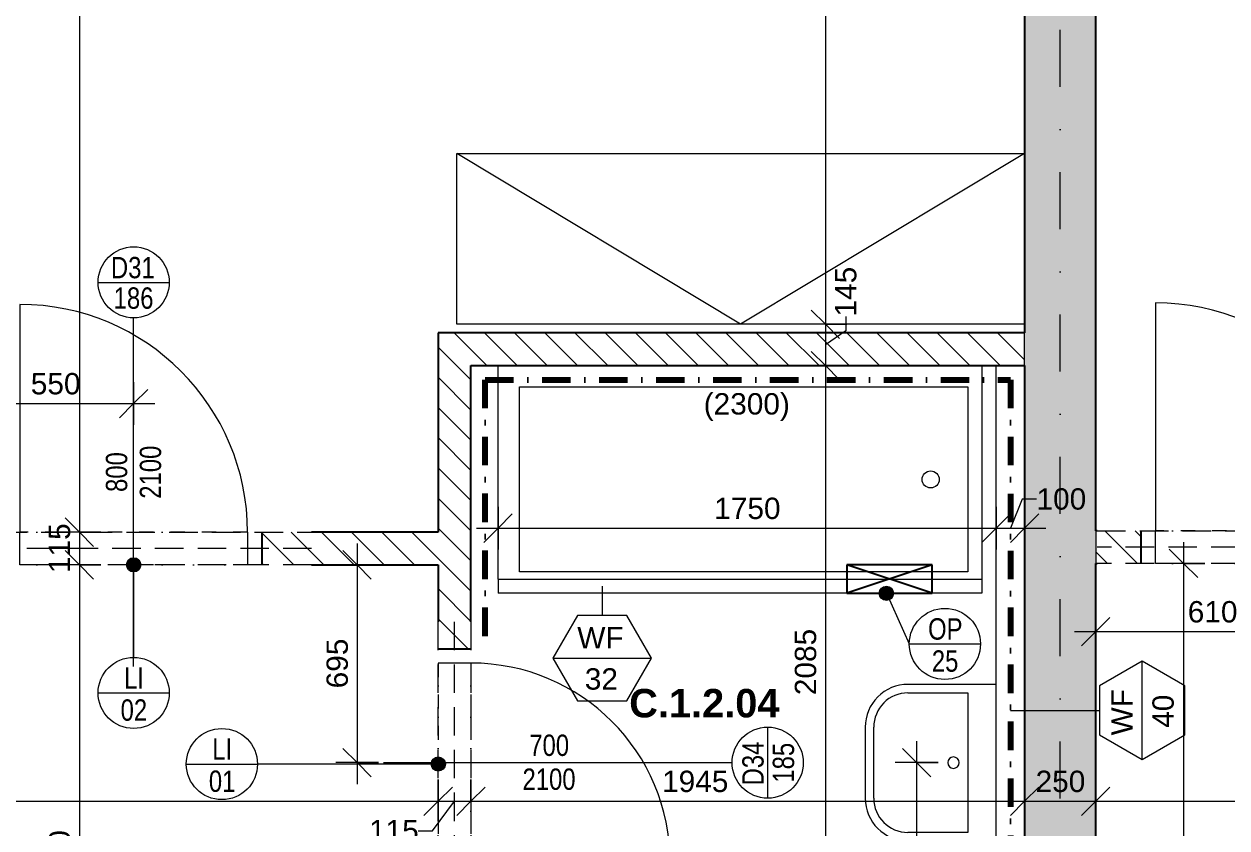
# Model space of a CAD drawing. Header units: millimetres. Extents: x -47427 to -6020, y -7799 to 12520.
# Drawn here: x -32375 to -28149, y 699 to 3523 of the extents above; entities that cross this region are included whole.
import ezdxf

# ---------------------------------------------------------------- set-up
doc = ezdxf.new("R2010")
doc.units = ezdxf.units.MM
for name, pattern in [('HA_Dash_3mm-S1mm', [150, 100, -50]), ('HA_DashDot_10mm-S3mm', [500, 200, -150, 0, -150]), ('HA_DashDot_2_2mm-S0_6mm', [110, 50, -30, 0, -30]), ('HA_DashDot_4mm-S1mm', [200, 100, -50, 0, -50])]:
    doc.linetypes.add(name, pattern=pattern)
for name, color, linetype, lineweight in [('A-____-____-DIMS', 9, 'Continuous', 5), ('A-____-____-DIMS-50', 9, 'Continuous', 5), ('A-AREA-____-IDEN', 9, 'Continuous', 9), ('A-DETL-____-OTLN', 9, 'Continuous', 25), ('A-DOOR-____-IDEN', 9, 'Continuous', 9), ('A-DOOR-____-MCUT', 9, 'HA_DashDot_2_2mm-S0_6mm', 9), ('A-DOOR-____-OTLN', 9, 'Continuous', 9), ('A-DOOR-FRAM-MCUT', 9, 'Continuous', 9), ('A-GENM-____-HDLN', 9, 'HA_Dash_3mm-S1mm', 9), ('A-GENM-____-IDEN', 9, 'Continuous', 9), ('A-GENM-____-OTLN', 9, 'Continuous', 9), ('A-WALL-____-IDEN', 9, 'Continuous', 9), ('A-WALL-____-MCUT', 9, 'Continuous', 25), ('A-WALL-____-PATT', 9, 'Continuous', 25), ('I-FURN-____-OTLN', 9, 'Continuous', 9), ('I-WALL-____-MCUT', 9, 'Continuous', 25), ('I-WALL-____-OTLN', 9, 'Continuous', 9), ('P-SANR-FIXT-OTLN', 9, 'Continuous', 9), ('S-GRID-____-OTLN', 9, 'Continuous', 5)]:
    doc.layers.add(name, color=color, linetype=linetype, lineweight=lineweight)
doc.styles.add('Arial_1', font='arial.ttf', dxfattribs={"height": 75})
doc.styles.add('Arial_2', font='arial.ttf', dxfattribs={"width": 0.8, "height": 75})
doc.styles.add('Arial_B', font='arialbd.ttf', dxfattribs={"height": 100})
doc.dimstyles.new('Inner_Dimensions', dxfattribs={"dimscale": 304.8, "dimtxt": 76.519455, "dimasz": 0.328084, "dimexe": 0.246063, "dimexo": 0.0625, "dimgap": 0.032808, "dimtad": 1, "dimdec": 0, "dimzin": 0, "dimdsep": 46, "dimtxsty": 'Arial_1', "dimblk1": 'OBLIQUE', "dimblk2": 'OBLIQUE', "dimsah": 1, "dimcen": 0.09, "dimdle": 0.246063, "dimazin": 0, "dimtfac": 1, "dimtdec": 4, "dimtix": 1, "dimtmove": 2, "dimatfit": 3, "dimfxl": 0.246063, "dimfxlon": 1, "dimtvp": 1, "dimtolj": 1, "dimtzin": 0, "dimlwd": 9, "dimlwe": 9, "dimarcsym": 2})
doc.dimstyles.new('Inner_Dimensions_1', dxfattribs={"dimscale": 304.8, "dimtxt": 76.519455, "dimasz": 0.328084, "dimexe": 0.246063, "dimexo": 0.0625, "dimgap": 0.032808, "dimtad": 1, "dimdec": 0, "dimzin": 0, "dimdsep": 46, "dimtxsty": 'Arial_1', "dimblk1": 'OBLIQUE', "dimblk2": 'OBLIQUE', "dimsah": 1, "dimcen": 0.09, "dimdle": 0.246063, "dimazin": 0, "dimtfac": 1, "dimtdec": 4, "dimtix": 1, "dimtmove": 1, "dimatfit": 3, "dimfxl": 0.246063, "dimfxlon": 1, "dimtvp": 1, "dimtolj": 1, "dimtzin": 0, "dimlwd": 9, "dimlwe": 9, "dimarcsym": 2})
doc.dimstyles.new('Inner_Dimensions_2', dxfattribs={"dimscale": 304.8, "dimtxt": 76.519455, "dimasz": 0.328084, "dimexe": 0.246063, "dimexo": 0.0625, "dimgap": 0.032808, "dimtad": 1, "dimdec": 0, "dimzin": 0, "dimdsep": 46, "dimtxsty": 'Arial_1', "dimblk1": 'OBLIQUE', "dimblk2": 'OBLIQUE', "dimsah": 1, "dimcen": 0.09, "dimdle": 0.246063, "dimazin": 0, "dimtfac": 1, "dimtdec": 4, "dimtix": 1, "dimtmove": 0, "dimatfit": 3, "dimfxl": 0.246063, "dimfxlon": 1, "dimtvp": 1, "dimtolj": 1, "dimtzin": 0, "dimlwd": 9, "dimlwe": 9, "dimarcsym": 2})
pattern_1 = [(135, (0, 0), (-53.03301, -53.03301), [])]

# ---------------------------------------------------------------- blocks, each defined once
blk = doc.blocks.new('HA_DR_Single_Swing_Solid - In_BJ_700x2100-2040355-DPS_1NP-C')
at = {"layer": 'A-DOOR-____-MCUT'}
for p, q in [((-350, 57.5), (350, 57.5)), ((-350, -57.5), (350, -57.5))]:
    blk.add_line(p, q, dxfattribs=at)
at = {"layer": 'A-DOOR-____-OTLN', "lineweight": 5}
blk.add_line((350, 757.5), (350, 57.5), dxfattribs=at)
blk.add_arc((350, 57.5), 700, 90, 180, dxfattribs=at)
at = {"layer": 'A-DOOR-FRAM-MCUT'}
for p, q in [((-350, 57.5), (-350, -57.5)), ((350, -57.5), (350, 57.5))]:
    blk.add_line(p, q, dxfattribs=at)
blk = doc.blocks.new('HA_DR_Single_Swing_Solid - In_BJ_800x2100-2040331-DPS_1NP-C')
at = {"layer": 'A-DOOR-____-MCUT'}
for p, q in [((-400, 57.5), (400, 57.5)), ((-400, -57.5), (400, -57.5))]:
    blk.add_line(p, q, dxfattribs=at)
at = {"layer": 'A-DOOR-____-OTLN', "lineweight": 5}
blk.add_line((400, -857.5), (400, -57.5), dxfattribs=at)
blk.add_arc((400, -57.5), 800, 180, 270, dxfattribs=at)
at = {"layer": 'A-DOOR-FRAM-MCUT'}
for p, q in [((-400, -57.5), (-400, 57.5)), ((400, 57.5), (400, -57.5))]:
    blk.add_line(p, q, dxfattribs=at)
blk = doc.blocks.new('ABMV_WashBasin_Generic - 550x460-1465709-DPS_1NP-C')
at = {"layer": 'P-SANR-FIXT-OTLN'}
for p, q in [((250, 510), (0, 510)), ((0, 480), (250, 480)), ((-150, 360), (-150, 50)), ((-120, 150), (-120, 360)), ((370, 360), (370, 150)), ((400, 50), (400, 360)), ((370, 150), (-120, 150))]:
    blk.add_line(p, q, dxfattribs=at)
for centre, radius, start, end in [((0, 360), 150, 90, 180), ((250, 360), 150, 360, 90), ((0, 360), 120, 90, 180), ((250, 360), 120, 360, 90), ((125, 200), 20, 90, 270), ((125, 200), 20, 270, 90)]:
    blk.add_arc(centre, radius, start, end, dxfattribs=at)
blk = doc.blocks.new('ABMV_Bathtub_Generic - 800x1700-1414026-DPS_1NP-C')
at = {"layer": 'P-SANR-FIXT-OTLN'}
for p, q in [((50, 1700), (800, 1700)), ((50, 1700), (800, 1700)), ((75, 50), (75, 1625)), ((75, 1625), (725, 1625)), ((75, 1625), (725, 1625)), ((75, 50), (75, 1625)), ((725, 1625), (725, 50)), ((725, 1625), (725, 50)), ((725, 50), (75, 50)), ((725, 50), (75, 50)), ((800, 0), (50, 0)), ((800, 0), (50, 0))]:
    blk.add_line(p, q, dxfattribs=at)
blk.add_circle((400, 180), 30, dxfattribs=at)
blk = doc.blocks.new('NAB_Šatní_skříň_ADNS - 600x2000xšířka-1527921-DPS_1NP-C')
at = {"layer": 'I-FURN-____-OTLN'}
for p, q in [((0, -600), (997.5, 0)), ((0, 0), (997.5, 0)), ((997.5, 0), (1995, -600)), ((997.6, 0), (1995, 0)), ((1995, 0), (1995, -600)), ((1994.9, -600), (0.1, -600))]:
    blk.add_line(p, q, dxfattribs=at)
blk = doc.blocks.new('HA_GM_Tiling_LineBased - Generic Tiles-1986776-DPS_1NP-C')
at = {"layer": 'A-GENM-____-OTLN', "linetype": 'HA_DashDot_4mm-S1mm', "lineweight": 80}
blk.add_line((50, -50), (950, -50), dxfattribs=at)
blk = doc.blocks.new('HA_GM_Tiling_LineBased - Generic Tiles-1986777-DPS_1NP-C')
at = {"layer": 'A-GENM-____-OTLN', "linetype": 'HA_DashDot_4mm-S1mm', "lineweight": 80}
blk.add_line((50, -50), (1895, -50), dxfattribs=at)
blk = doc.blocks.new('HA_GM_Tiling_LineBased - Generic Tiles-1986778-DPS_1NP-C')
at = {"layer": 'A-GENM-____-OTLN', "linetype": 'HA_DashDot_4mm-S1mm', "lineweight": 80}
blk.add_line((50, -50), (2035, -50), dxfattribs=at)
blk = doc.blocks.new('TB_Porotherm KP11_5_1250mm - TB_Porotherm KP11_5_1250mm-1870064-DPS_1NP-C')
at = {"layer": 'A-GENM-____-HDLN'}
for p, q in [((-625, 57.5), (625, 57.5)), ((-625, 0), (625, 0)), ((625, -57.5), (-625, -57.5))]:
    blk.add_line(p, q, dxfattribs=at)
blk = doc.blocks.new('TB_Porotherm KP11_5_1000mm - TB_Porotherm KP11_5_1000mm-1863649-DPS_1NP-C')
at = {"layer": 'A-GENM-____-HDLN'}
for p, q in [((-500, 57.5), (500, 57.5)), ((-500, 0), (500, 0)), ((500, -57.5), (-500, -57.5))]:
    blk.add_line(p, q, dxfattribs=at)
blk = doc.blocks.new('DIMBLOCK17-DPS_1NP-C')
at = {"layer": 'A-____-____-DIMS-50', "lineweight": 9}
for p, q in [((-32180.6, 6223.2), (-32180.6, 1738.2)), ((-32180.6, 6148.2), (-32230.6, 6198.2)), ((-32105.6, 6148.2), (-32255.6, 6148.2)), ((-32180.6, 6148.2), (-32130.6, 6098.2)), ((-32180.6, 6148.2), (-32105.6, 6148.2)), ((-32180.6, 1738.2), (-32230.6, 1788.2)), ((-32105.6, 1738.2), (-32255.6, 1738.2)), ((-32180.6, 1738.2), (-32130.6, 1688.2)), ((-32180.6, 1738.2), (-32105.6, 1738.2))]:
    blk.add_line(p, q, dxfattribs=at)
at = {"layer": 'A-____-____-DIMS-50', "color": 0, "lineweight": 9, "insert": (-32288, 4015.1), "char_height": 75, "width": 276.883, "attachment_point": 1, "rotation": 90, "line_spacing_factor": 0.941778, "style": 'Arial_1'}
blk.add_mtext('4410', dxfattribs=at)
blk = doc.blocks.new('_Oblique')
at = {"color": 0, "linetype": 'ByBlock', "lineweight": -2}
blk.add_line((-0.5, -0.5), (0.5, 0.5), dxfattribs=at)
blk = doc.blocks.new('DIMBLOCK18-DPS_1NP-C')
at = {"layer": 'A-____-____-DIMS-50', "lineweight": 9}
for p, q in [((-32180.6, 1738.2), (-32230.6, 1788.2)), ((-32105.6, 1738.2), (-32255.6, 1738.2)), ((-32180.6, 1738.2), (-32180.6, 1623.2)), ((-32180.6, 1738.2), (-32130.6, 1688.2)), ((-32180.6, 1738.2), (-32105.6, 1738.2)), ((-32180.6, 1623.2), (-32230.6, 1673.2)), ((-32105.6, 1623.2), (-32255.6, 1623.2)), ((-32180.6, 1623.2), (-32130.6, 1573.2)), ((-32180.6, 1623.2), (-32105.6, 1623.2))]:
    blk.add_line(p, q, dxfattribs=at)
at = {"layer": 'A-____-____-DIMS-50', "color": 0, "lineweight": 9, "insert": (-32288, 1594.2), "char_height": 75, "width": 207.662, "attachment_point": 1, "rotation": 90, "line_spacing_factor": 0.941778, "style": 'Arial_1'}
blk.add_mtext('115', dxfattribs=at)
blk = doc.blocks.new('DIMBLOCK19-DPS_1NP-C')
at = {"layer": 'A-____-____-DIMS-50', "lineweight": 9}
for p, q in [((-32180.6, 1623.2), (-32230.6, 1673.2)), ((-32105.6, 1623.2), (-32255.6, 1623.2)), ((-32180.6, 1623.2), (-32180.6, -476.8)), ((-32180.6, 1623.2), (-32130.6, 1573.2)), ((-32180.6, 1623.2), (-32105.6, 1623.2)), ((-32180.6, -476.8), (-32230.6, -426.8)), ((-32105.6, -476.8), (-32255.6, -476.8)), ((-32180.6, -476.8), (-32130.6, -526.8)), ((-32180.6, -476.8), (-32105.6, -476.8))]:
    blk.add_line(p, q, dxfattribs=at)
at = {"layer": 'A-____-____-DIMS-50', "color": 0, "lineweight": 9, "insert": (-32288, 457.8), "char_height": 75, "width": 276.883, "attachment_point": 1, "rotation": 90, "line_spacing_factor": 0.941778, "style": 'Arial_1'}
blk.add_mtext('2100', dxfattribs=at)
blk = doc.blocks.new('DIMBLOCK26-DPS_1NP-C')
at = {"layer": 'A-____-____-DIMS-50', "lineweight": 9}
for p, q in [((-29559.9, 6148.2), (-29609.9, 6198.2)), ((-29484.9, 6148.2), (-29634.9, 6148.2)), ((-29559.9, 6148.2), (-29559.9, 2468.2)), ((-29559.9, 6148.2), (-29509.9, 6098.2)), ((-29559.9, 6148.2), (-29484.9, 6148.2)), ((-29559.9, 2468.2), (-29609.9, 2518.2)), ((-29484.9, 2468.2), (-29634.9, 2468.2)), ((-29559.9, 2468.2), (-29509.9, 2418.2)), ((-29559.9, 2468.2), (-29484.9, 2468.2))]:
    blk.add_line(p, q, dxfattribs=at)
at = {"layer": 'A-____-____-DIMS-50', "color": 0, "lineweight": 9, "insert": (-29667.2, 4192.8), "char_height": 75, "width": 276.883, "attachment_point": 1, "rotation": 90, "line_spacing_factor": 0.941778, "style": 'Arial_1'}
blk.add_mtext('3680', dxfattribs=at)
blk = doc.blocks.new('DIMBLOCK27-DPS_1NP-C')
at = {"layer": 'A-____-____-DIMS-50', "lineweight": 9}
for p, q in [((-29559.9, 2468.2), (-29609.9, 2518.2)), ((-29487.6, 2495.7), (-29487.6, 2445.7)), ((-29484.9, 2468.2), (-29634.9, 2468.2)), ((-29559.9, 2468.2), (-29559.9, 2323.2)), ((-29559.9, 2468.2), (-29509.9, 2418.2)), ((-29559.9, 2468.2), (-29484.9, 2468.2)), ((-29487.6, 2445.7), (-29559.9, 2395.7)), ((-29559.9, 2323.2), (-29609.9, 2373.2)), ((-29484.9, 2323.2), (-29634.9, 2323.2)), ((-29559.9, 2323.2), (-29509.9, 2273.2)), ((-29559.9, 2323.2), (-29484.9, 2323.2))]:
    blk.add_line(p, q, dxfattribs=at)
at = {"layer": 'A-____-____-DIMS-50', "color": 0, "lineweight": 9, "insert": (-29526.1, 2495.7), "char_height": 75, "width": 207.662, "attachment_point": 1, "rotation": 90, "line_spacing_factor": 0.941778, "style": 'Arial_1'}
blk.add_mtext('145', dxfattribs=at)
blk = doc.blocks.new('DIMBLOCK28-DPS_1NP-C')
at = {"layer": 'A-____-____-DIMS-50', "lineweight": 9}
for p, q in [((-29559.9, 2323.2), (-29609.9, 2373.2)), ((-29484.9, 2323.2), (-29634.9, 2323.2)), ((-29559.9, 2323.2), (-29559.9, 238.2)), ((-29559.9, 2323.2), (-29509.9, 2273.2)), ((-29559.9, 2323.2), (-29484.9, 2323.2)), ((-29559.9, 238.2), (-29609.9, 288.2)), ((-29484.9, 238.2), (-29634.9, 238.2)), ((-29559.9, 238.2), (-29509.9, 188.2)), ((-29559.9, 238.2), (-29484.9, 238.2))]:
    blk.add_line(p, q, dxfattribs=at)
at = {"layer": 'A-____-____-DIMS-50', "color": 0, "lineweight": 9, "insert": (-29667.2, 1165.3), "char_height": 75, "width": 276.883, "attachment_point": 1, "rotation": 90, "line_spacing_factor": 0.941778, "style": 'Arial_1'}
blk.add_mtext('2085', dxfattribs=at)
blk = doc.blocks.new('HA_TAG_Door_TypeMark_wDimensions - Scale50_Right with Bouble-921060-DPS_1NP-C')
at = {"layer": 'A-DOOR-____-IDEN'}
for p, q in [((0, 5), (0, -19.5)), ((-2.5, -22), (2.5, -22))]:
    blk.add_line(p, q, dxfattribs=at)
blk.add_circle((0, -22), 2.5, dxfattribs=at)
blk = doc.blocks.new('HA_TAG_Door_TypeMark_wDimensions - Scale50_Left with Bouble-921048-DPS_1NP-C')
at = {"layer": 'A-DOOR-____-IDEN'}
for p, q in [((-2.5, 22), (2.5, 22)), ((0, -5), (0, 19.5))]:
    blk.add_line(p, q, dxfattribs=at)
blk.add_circle((0, 22), 2.5, dxfattribs=at)
blk = doc.blocks.new('DIMBLOCK128-DPS_1NP-C')
at = {"layer": 'A-____-____-DIMS-50', "lineweight": 9}
for p, q in [((-34194.9, 867.6), (-34194.9, 717.6)), ((-34194.9, 792.6), (-34194.9, 867.6)), ((-30919.9, 867.6), (-30919.9, 717.6)), ((-30919.9, 792.6), (-30919.9, 867.6)), ((-34194.9, 792.6), (-34144.9, 842.6)), ((-30919.9, 792.6), (-30869.9, 842.6)), ((-34194.9, 792.6), (-34244.9, 742.6)), ((-34194.9, 792.6), (-30919.9, 792.6)), ((-30919.9, 792.6), (-30969.9, 742.6))]:
    blk.add_line(p, q, dxfattribs=at)
at = {"layer": 'A-____-____-DIMS-50', "color": 0, "lineweight": 9, "insert": (-32672.8, 900), "char_height": 75, "width": 276.883, "attachment_point": 1, "line_spacing_factor": 0.941778, "style": 'Arial_1'}
blk.add_mtext('3275', dxfattribs=at)
blk = doc.blocks.new('DIMBLOCK129-DPS_1NP-C')
at = {"layer": 'A-____-____-DIMS-50', "lineweight": 9}
for p, q in [((-30919.9, 867.6), (-30919.9, 717.6)), ((-30919.9, 792.6), (-30919.9, 867.6)), ((-30804.9, 867.6), (-30804.9, 717.6)), ((-30804.9, 792.6), (-30804.9, 867.6)), ((-30919.9, 792.6), (-30869.9, 842.6)), ((-30804.9, 792.6), (-30754.9, 842.6)), ((-30919.9, 792.6), (-30969.9, 742.6)), ((-30939.9, 688.5), (-30862.4, 792.6)), ((-30919.9, 792.6), (-30804.9, 792.6)), ((-30804.9, 792.6), (-30854.9, 742.6)), ((-30989.9, 688.5), (-30939.9, 688.5))]:
    blk.add_line(p, q, dxfattribs=at)
at = {"layer": 'A-____-____-DIMS-50', "color": 0, "lineweight": 9, "insert": (-31163, 727.1), "char_height": 75, "width": 207.662, "attachment_point": 1, "line_spacing_factor": 0.941778, "style": 'Arial_1'}
blk.add_mtext('115', dxfattribs=at)
blk = doc.blocks.new('DIMBLOCK130-DPS_1NP-C')
at = {"layer": 'A-____-____-DIMS-50', "lineweight": 9}
for p, q in [((-30804.9, 867.6), (-30804.9, 717.6)), ((-30804.9, 792.6), (-30804.9, 867.6)), ((-28859.9, 867.6), (-28859.9, 717.6)), ((-28859.9, 792.6), (-28859.9, 867.6)), ((-30804.9, 792.6), (-30754.9, 842.6)), ((-28859.9, 792.6), (-28809.9, 842.6)), ((-30804.9, 792.6), (-30854.9, 742.6)), ((-30804.9, 792.6), (-28859.9, 792.6)), ((-28859.9, 792.6), (-28909.9, 742.6))]:
    blk.add_line(p, q, dxfattribs=at)
at = {"layer": 'A-____-____-DIMS-50', "color": 0, "lineweight": 9, "insert": (-30133.5, 900), "char_height": 75, "width": 276.883, "attachment_point": 1, "line_spacing_factor": 0.941778, "style": 'Arial_1'}
blk.add_mtext('1945', dxfattribs=at)
blk = doc.blocks.new('DIMBLOCK131-DPS_1NP-C')
at = {"layer": 'A-____-____-DIMS-50', "lineweight": 9}
for p, q in [((-28859.9, 867.6), (-28859.9, 717.6)), ((-28859.9, 792.6), (-28859.9, 867.6)), ((-28609.9, 867.6), (-28609.9, 717.6)), ((-28609.9, 792.6), (-28609.9, 867.6)), ((-28859.9, 792.6), (-28809.9, 842.6)), ((-28609.9, 792.6), (-28559.9, 842.6)), ((-28859.9, 792.6), (-28909.9, 742.6)), ((-28859.9, 792.6), (-28609.9, 792.6)), ((-28609.9, 792.6), (-28659.9, 742.6))]:
    blk.add_line(p, q, dxfattribs=at)
at = {"layer": 'A-____-____-DIMS-50', "color": 0, "lineweight": 9, "insert": (-28821.4, 900), "char_height": 75, "width": 207.662, "attachment_point": 1, "line_spacing_factor": 0.941778, "style": 'Arial_1'}
blk.add_mtext('250', dxfattribs=at)
blk = doc.blocks.new('DIMBLOCK132-DPS_1NP-C')
at = {"layer": 'A-____-____-DIMS-50', "lineweight": 9}
for p, q in [((-28609.9, 867.6), (-28609.9, 717.6)), ((-28609.9, 792.6), (-28609.9, 867.6)), ((-27384.9, 867.6), (-27384.9, 717.6)), ((-27384.9, 792.6), (-27384.9, 867.6)), ((-28609.9, 792.6), (-28559.9, 842.6)), ((-27384.9, 792.6), (-27334.9, 842.6)), ((-28609.9, 792.6), (-28659.9, 742.6)), ((-28609.9, 792.6), (-27384.9, 792.6)), ((-27384.9, 792.6), (-27434.9, 742.6))]:
    blk.add_line(p, q, dxfattribs=at)
at = {"layer": 'A-____-____-DIMS-50', "color": 0, "lineweight": 9, "insert": (-28112.8, 900), "char_height": 75, "width": 276.883, "attachment_point": 1, "line_spacing_factor": 0.941778, "style": 'Arial_1'}
blk.add_mtext('1225', dxfattribs=at)
blk = doc.blocks.new('DIMBLOCK140-DPS_1NP-C')
at = {"layer": 'A-____-____-DIMS-50', "lineweight": 9}
for p, q in [((-28301.7, 1703.2), (-28301.7, -726.8)), ((-28301.7, 1628.2), (-28351.7, 1678.2)), ((-28226.7, 1628.2), (-28376.7, 1628.2)), ((-28301.7, 1628.2), (-28251.7, 1578.2)), ((-28301.7, 1628.2), (-28226.7, 1628.2)), ((-28301.7, -726.8), (-28351.7, -676.8)), ((-28376.7, -726.8), (-28226.7, -726.8)), ((-28301.7, -726.8), (-28376.7, -726.8)), ((-28301.7, -726.8), (-28251.7, -776.8))]:
    blk.add_line(p, q, dxfattribs=at)
at = {"layer": 'A-____-____-DIMS-50', "color": 0, "lineweight": 9, "insert": (-28409, 335.3), "char_height": 75, "width": 276.883, "attachment_point": 1, "rotation": 90, "line_spacing_factor": 0.941778, "style": 'Arial_1'}
blk.add_mtext('2355', dxfattribs=at)
blk = doc.blocks.new('DIMBLOCK143-DPS_1NP-C')
at = {"layer": 'A-____-____-DIMS-50', "lineweight": 9}
for p, q in [((-28609.9, 1463.5), (-28609.9, 1313.5)), ((-28609.9, 1388.5), (-28609.9, 1463.5)), ((-28609.9, 1388.5), (-28559.9, 1438.5)), ((-27999.9, 1463.5), (-27999.9, 1313.5)), ((-27999.9, 1388.5), (-27999.9, 1463.5)), ((-27999.9, 1388.5), (-27949.9, 1438.5)), ((-28684.9, 1388.5), (-27924.9, 1388.5)), ((-28609.9, 1388.5), (-28659.9, 1338.5)), ((-27999.9, 1388.5), (-28049.9, 1338.5))]:
    blk.add_line(p, q, dxfattribs=at)
at = {"layer": 'A-____-____-DIMS-50', "color": 0, "lineweight": 9, "insert": (-28286.7, 1495.9), "char_height": 75, "width": 207.662, "attachment_point": 1, "line_spacing_factor": 0.941778, "style": 'Arial_1'}
blk.add_mtext('610', dxfattribs=at)
blk = doc.blocks.new('HA_TAG_WA_Partitions - Group _ Type Mark-556634-DPS_1NP-C')
at = {"layer": 'A-WALL-____-IDEN'}
for p, q in [((-1.732, 3), (-3.464, 0)), ((1.732, 3), (-1.732, 3)), ((3.464, 0), (1.732, 3)), ((-3.464, 0), (3.464, 0)), ((-3.464, 0), (-1.732, -3)), ((1.732, -3), (3.464, 0)), ((-1.732, -3), (1.732, -3))]:
    blk.add_line(p, q, dxfattribs=at)
blk = doc.blocks.new('DIMBLOCK164-DPS_1NP-C')
at = {"layer": 'A-____-____-DIMS-50', "lineweight": 9}
for p, q in [((-30709.9, 1826.9), (-30709.9, 1676.9)), ((-30709.9, 1751.9), (-30709.9, 1826.9)), ((-28959.9, 1826.9), (-28959.9, 1676.9)), ((-28959.9, 1751.9), (-28959.9, 1826.9)), ((-30709.9, 1751.9), (-30659.9, 1801.9)), ((-28959.9, 1751.9), (-28909.9, 1801.9)), ((-30784.9, 1751.9), (-28959.9, 1751.9)), ((-30709.9, 1751.9), (-30759.9, 1701.9)), ((-28959.9, 1751.9), (-29009.9, 1701.9))]:
    blk.add_line(p, q, dxfattribs=at)
at = {"layer": 'A-____-____-DIMS-50', "color": 0, "lineweight": 9, "insert": (-29950.3, 1859.2), "char_height": 75, "width": 276.883, "attachment_point": 1, "line_spacing_factor": 0.941778, "style": 'Arial_1'}
blk.add_mtext('1750', dxfattribs=at)
blk = doc.blocks.new('DIMBLOCK165-DPS_1NP-C')
at = {"layer": 'A-____-____-DIMS-50', "lineweight": 9}
for p, q in [((-28959.9, 1826.9), (-28959.9, 1676.9)), ((-28959.9, 1751.9), (-28959.9, 1826.9)), ((-28868.1, 1853.7), (-28909.9, 1751.9)), ((-28818.1, 1853.7), (-28868.1, 1853.7)), ((-28859.9, 1826.9), (-28859.9, 1676.9)), ((-28859.9, 1751.9), (-28859.9, 1826.9)), ((-28959.9, 1751.9), (-28909.9, 1801.9)), ((-28859.9, 1751.9), (-28809.9, 1801.9)), ((-28959.9, 1751.9), (-29009.9, 1701.9)), ((-28959.9, 1751.9), (-28784.9, 1751.9)), ((-28859.9, 1751.9), (-28909.9, 1701.9))]:
    blk.add_line(p, q, dxfattribs=at)
at = {"layer": 'A-____-____-DIMS-50', "color": 0, "lineweight": 9, "insert": (-28818.1, 1892.2), "char_height": 75, "width": 207.662, "attachment_point": 1, "line_spacing_factor": 0.941778, "style": 'Arial_1'}
blk.add_mtext('100', dxfattribs=at)
blk = doc.blocks.new('DIMBLOCK169-DPS_1NP-C')
at = {"layer": 'A-____-____-DIMS-50', "lineweight": 9}
for p, q in [((-32539.9, 2264.8), (-32539.9, 2114.8)), ((-32539.9, 2189.8), (-32539.9, 2264.8)), ((-32539.9, 2189.8), (-32489.9, 2239.8)), ((-31989.9, 2264.8), (-31989.9, 2114.8)), ((-31989.9, 2189.8), (-31989.9, 2264.8)), ((-31989.9, 2189.8), (-31939.9, 2239.8)), ((-32614.9, 2189.8), (-31914.9, 2189.8)), ((-32539.9, 2189.8), (-32589.9, 2139.8)), ((-31989.9, 2189.8), (-32039.9, 2139.8))]:
    blk.add_line(p, q, dxfattribs=at)
at = {"layer": 'A-____-____-DIMS-50', "color": 0, "lineweight": 9, "insert": (-32351.4, 2297.2), "char_height": 75, "width": 207.662, "attachment_point": 1, "line_spacing_factor": 0.941778, "style": 'Arial_1'}
blk.add_mtext('550', dxfattribs=at)
blk = doc.blocks.new('DIMBLOCK176-DPS_1NP-C')
at = {"layer": 'A-____-____-DIMS-50', "lineweight": 9}
for p, q in [((-31205, 1698.2), (-31205, 853.2)), ((-31205, 1623.2), (-31255, 1673.2)), ((-31130, 1623.2), (-31280, 1623.2)), ((-31205, 1623.2), (-31155, 1573.2)), ((-31205, 1623.2), (-31130, 1623.2)), ((-31205, 928.2), (-31255, 978.2)), ((-31130, 928.2), (-31280, 928.2)), ((-31205, 928.2), (-31155, 878.2)), ((-31205, 928.2), (-31130, 928.2))]:
    blk.add_line(p, q, dxfattribs=at)
at = {"layer": 'A-____-____-DIMS-50', "color": 0, "lineweight": 9, "insert": (-31312.4, 1189.2), "char_height": 75, "width": 207.662, "attachment_point": 1, "rotation": 90, "line_spacing_factor": 0.941778, "style": 'Arial_1'}
blk.add_mtext('695', dxfattribs=at)
blk = doc.blocks.new('HA_TAG_GM_Products - Generic-588599-DPS_1NP-C')
at = {"layer": 'A-GENM-____-IDEN'}
blk.add_line((-2.5, 0), (2.5, 0), dxfattribs=at)
blk.add_circle((0, 0), 2.5, dxfattribs=at)
blk = doc.blocks.new('DIMBLOCK242-DPS_1NP-C')
at = {"layer": 'A-____-____-DIMS-50', "lineweight": 9}
for p, q in [((-29239.1, 928.2), (-29289.1, 978.2)), ((-29239.1, 1003.2), (-29239.1, 163.2)), ((-29164.1, 928.2), (-29314.1, 928.2)), ((-29239.1, 928.2), (-29189.1, 878.2)), ((-29239.1, 928.2), (-29164.1, 928.2)), ((-29239.1, 238.2), (-29289.1, 288.2)), ((-29164.1, 238.2), (-29314.1, 238.2)), ((-29239.1, 238.2), (-29189.1, 188.2)), ((-29239.1, 238.2), (-29164.1, 238.2))]:
    blk.add_line(p, q, dxfattribs=at)
at = {"layer": 'A-____-____-DIMS-50', "color": 0, "lineweight": 9, "insert": (-29346.4, 496.7), "char_height": 75, "width": 207.662, "attachment_point": 1, "rotation": 90, "line_spacing_factor": 0.941778, "style": 'Arial_1'}
blk.add_mtext('690', dxfattribs=at)

msp = doc.modelspace()

# ---------------------------------------------------------------- hatches: boundary and pattern name
at = {"layer": 'A-GENM-____-IDEN'}
h = msp.add_hatch(color=256, dxfattribs=at)
edge = h.paths.add_edge_path()
edge.add_arc((-31989.9, 1623.2), 25, 0, 360)
h = msp.add_hatch(color=256, dxfattribs=at)
edge = h.paths.add_edge_path()
edge.add_arc((-29345.5, 1523.2), 25, 0, 360)
h = msp.add_hatch(color=256, dxfattribs=at)
edge = h.paths.add_edge_path()
edge.add_arc((-30919.9, 923.2), 25, 0, 360)
at = {"layer": 'A-WALL-____-PATT', "lineweight": 9}
msp.add_hatch(color=256, dxfattribs=at).paths.add_polyline_path([(-28609.9, -726.8), (-28609.9, 6148.2), (-28859.9, 6148.2), (-28859.9, -726.8)])
at = {"layer": 'A-WALL-____-PATT', "lineweight": 5}
h = msp.add_hatch(dxfattribs=at)
h.set_pattern_fill('FP_3', color=256, style=0, pattern_type=2)
h.set_pattern_definition(pattern_1)
h.paths.add_polyline_path([(-30919.9, -476.8), (-30804.9, -476.8), (-30804.9, 528.2), (-30919.9, 528.2)])
h.paths.add_polyline_path([(-30804.9, 1328.2), (-30804.9, 2438.2), (-30919.9, 2438.2), (-30919.9, 1328.2)])
h = msp.add_hatch(dxfattribs=at)
h.set_pattern_fill('FP_3', color=256, style=0, pattern_type=2)
h.set_pattern_definition(pattern_1)
h.paths.add_polyline_path([(-28859.9, 2323.2), (-28859.9, 2438.2), (-30804.9, 2438.2), (-30804.9, 2323.2)])
h = msp.add_hatch(dxfattribs=at)
h.set_pattern_fill('FP_3', color=256, style=0, pattern_type=2)
h.set_pattern_definition(pattern_1)
h.paths.add_polyline_path([(-30919.9, 1623.2), (-30919.9, 1738.2), (-31539.9, 1738.2), (-31539.9, 1623.2), (-31070.7, 1623.2)])
h.paths.add_polyline_path([(-32439.9, 1623.2), (-32439.9, 1738.2), (-32754.9, 1738.2), (-32754.9, 1623.2)])
h.paths.add_polyline_path([(-34054.9, 1623.2), (-34054.9, 1738.2), (-34194.9, 1738.2), (-34194.9, 1623.2)])
h = msp.add_hatch(dxfattribs=at)
h.set_pattern_fill('FP_3', color=256, style=0, pattern_type=2)
h.set_pattern_definition(pattern_1)
h.paths.add_polyline_path([(-23434.9, 1628.2), (-23434.9, 1743.2), (-27549.9, 1743.2), (-27549.9, 1628.2), (-24686.9, 1628.2)])
h.paths.add_polyline_path([(-28449.9, 1628.2), (-28449.9, 1743.2), (-28609.9, 1743.2), (-28609.9, 1628.2)])

# ---------------------------------------------------------------- linework, layer by layer
at = {"layer": 'A-DETL-____-OTLN'}
for p, q in [((-29184.8, 1623.2), (-29484.8, 1623.2)), ((-29484.8, 1623.2), (-29484.8, 1523.2)), ((-29184.8, 1623.2), (-29484.8, 1523.2)), ((-29184.8, 1523.2), (-29484.8, 1623.2)), ((-29184.8, 1523.2), (-29184.8, 1623.2)), ((-29484.8, 1523.2), (-29184.8, 1523.2))]:
    msp.add_line(p, q, dxfattribs=at)
at = {"layer": 'A-GENM-____-IDEN'}
for p, q in [((-31989.9, 1623.2), (-31989.9, 1298.2)), ((-29345.5, 1523.2), (-29264.9, 1345.4)), ((-30919.9, 923.2), (-31554.9, 923.2))]:
    msp.add_line(p, q, dxfattribs=at)
for centre in [(-31989.9, 1623.2), (-29345.5, 1523.2), (-30919.9, 923.2)]:
    msp.add_circle(centre, 25, dxfattribs=at)
at = {"layer": 'A-WALL-____-IDEN'}
for p, q in [((-30343.5, 1548.2), (-30343.5, 1445.4)), ((-28909.9, 1112), (-28596.6, 1112))]:
    msp.add_line(p, q, dxfattribs=at)
at = {"layer": 'A-WALL-____-MCUT', "lineweight": 9}
for p, q in [((-28859.9, 2323.2), (-28859.9, 2438.2)), ((-28609.9, 1743.2), (-28609.9, 1628.2))]:
    msp.add_line(p, q, dxfattribs=at)
at = {"layer": 'I-WALL-____-MCUT'}
for p, q in [((-28859.9, 6148.2), (-28859.9, 2438.2)), ((-28609.9, 1743.2), (-28609.9, 6148.2)), ((-30919.9, 2438.2), (-30919.9, 1738.2)), ((-28859.9, 2438.2), (-30919.9, 2438.2)), ((-30804.9, 1423.3), (-30804.9, 2323.2)), ((-30804.9, 2323.2), (-28859.9, 2323.2)), ((-28859.9, 2323.2), (-28859.9, 238.2)), ((-31539.9, 1738.2), (-31539.9, 1623.2)), ((-30919.9, 1738.2), (-31364.9, 1738.2)), ((-28605, 1743.2), (-28609.9, 1743.2)), ((-28449.9, 1628.2), (-28449.9, 1743.2)), ((-31364.9, 1623.2), (-30919.9, 1623.2)), ((-30919.9, 1623.2), (-30919.9, 1423.3)), ((-28609.9, -726.8), (-28609.9, 1628.2)), ((-28609.9, 1628.2), (-28605, 1628.2)), ((-30919.9, 1328.2), (-30804.9, 1328.2))]:
    msp.add_line(p, q, dxfattribs=at)
at = {"layer": 'I-WALL-____-OTLN'}
for p, q in [((-28959.9, 238.2), (-28959.9, 2323.2)), ((-30709.9, 1573.2), (-30709.9, 1523.2)), ((-30709.9, 1573.2), (-29009.9, 1573.2)), ((-29009.9, 1573.2), (-29009.9, 1523.2)), ((-29009.9, 1523.2), (-30709.9, 1523.2))]:
    msp.add_line(p, q, dxfattribs=at)
at = {"layer": 'S-GRID-____-OTLN', "linetype": 'HA_DashDot_10mm-S3mm', "lineweight": 9}
msp.add_line((-28734.9, -6198.9), (-28734.9, 10920.5), dxfattribs=at)

# ---------------------------------------------------------------- block references
at = {"layer": 'A-DOOR-____-IDEN', "xscale": 49.99999999999998, "yscale": 49.99999999999998, "zscale": 49.99999999999998}
msp.add_blockref('HA_TAG_Door_TypeMark_wDimensions - Scale50_Left with Bouble-921048-DPS_1NP-C', (-31989.9, 1515.7), dxfattribs=at)
at = {"layer": 'A-DOOR-____-IDEN', "xscale": 49.99999999999998, "yscale": 49.99999999999998, "zscale": 49.99999999999998, "rotation": 89.99999999999962}
msp.add_blockref('HA_TAG_Door_TypeMark_wDimensions - Scale50_Right with Bouble-921060-DPS_1NP-C', (-30862.4, 928.2), dxfattribs=at)
at = {"layer": 'A-DOOR-____-OTLN'}
for name, p, rotation in [('HA_DR_Single_Swing_Solid - In_BJ_800x2100-2040331-DPS_1NP-C', (-31989.9, 1680.7), 180), ('HA_DR_Single_Swing_Solid - In_BJ_800x2100-2040331-DPS_1NP-C', (-27999.9, 1685.7), 180), ('HA_DR_Single_Swing_Solid - In_BJ_700x2100-2040355-DPS_1NP-C', (-30862.4, 928.2), 269.9999999999996)]:
    msp.add_blockref(name, p, dxfattribs=dict(at, rotation=rotation))
at = {"layer": 'A-GENM-____-IDEN', "xscale": 49.99999999999998, "yscale": 49.99999999999998, "zscale": 49.99999999999998}
for p in [(-29139.9, 1345.4), (-31989.9, 1173.2), (-31679.9, 923.2)]:
    msp.add_blockref('HA_TAG_GM_Products - Generic-588599-DPS_1NP-C', p, dxfattribs=at)
at = {"layer": 'A-GENM-____-OTLN', "linetype": 'HA_DashDot_4mm-S1mm', "lineweight": 80}
for name, p, rotation in [('HA_GM_Tiling_LineBased - Generic Tiles-1986776-DPS_1NP-C', (-30804.9, 1323.2), 90), ('HA_GM_Tiling_LineBased - Generic Tiles-1986778-DPS_1NP-C', (-28859.9, 2323.2), 269.9999999999999)]:
    msp.add_blockref(name, p, dxfattribs=dict(at, rotation=rotation))
msp.add_blockref('HA_GM_Tiling_LineBased - Generic Tiles-1986777-DPS_1NP-C', (-30804.9, 2323.2), dxfattribs=at)
at = {"layer": 'A-GENM-____-OTLN'}
for name, p, rotation in [('TB_Porotherm KP11_5_1250mm - TB_Porotherm KP11_5_1250mm-1870064-DPS_1NP-C', (-31989.9, 1680.7), 180), ('TB_Porotherm KP11_5_1250mm - TB_Porotherm KP11_5_1250mm-1870064-DPS_1NP-C', (-27979.9, 1685.7), 180), ('TB_Porotherm KP11_5_1000mm - TB_Porotherm KP11_5_1000mm-1863649-DPS_1NP-C', (-30862.4, 923.2), 89.99999999999855)]:
    msp.add_blockref(name, p, dxfattribs=dict(at, rotation=rotation))
at = {"layer": 'A-WALL-____-IDEN', "xscale": 49.99999999999998, "yscale": 49.99999999999998, "zscale": 49.99999999999998}
msp.add_blockref('HA_TAG_WA_Partitions - Group _ Type Mark-556634-DPS_1NP-C', (-30343.5, 1295.4), dxfattribs=at)
at = {"layer": 'A-WALL-____-IDEN', "xscale": 49.99999999999998, "yscale": 49.99999999999998, "zscale": 49.99999999999998, "rotation": 89.99999999999962}
msp.add_blockref('HA_TAG_WA_Partitions - Group _ Type Mark-556634-DPS_1NP-C', (-28446.6, 1112), dxfattribs=at)
at = {"layer": 'I-FURN-____-OTLN', "rotation": 180}
msp.add_blockref('NAB_Šatní_skříň_ADNS - 600x2000xšířka-1527921-DPS_1NP-C', (-28859.9, 2468.2), dxfattribs=at)
at = {"layer": 'P-SANR-FIXT-OTLN'}
for name, p, rotation in [('ABMV_Bathtub_Generic - 800x1700-1414026-DPS_1NP-C', (-29009.9, 1523.2), 89.99999999999953), ('ABMV_WashBasin_Generic - 550x460-1465709-DPS_1NP-C', (-28909.9, 803.2), 89.9999999999997)]:
    msp.add_blockref(name, p, dxfattribs=dict(at, rotation=rotation))

# ---------------------------------------------------------------- texts
at = {"layer": 'A-AREA-____-IDEN', "lineweight": 5, "insert": (-30249.1, 1187.2), "char_height": 100, "width": 653.375, "attachment_point": 1, "style": 'Arial_B'}
msp.add_mtext('C.1.2.04', dxfattribs=at)
at = {"layer": 'A-DOOR-____-IDEN', "lineweight": 5, "char_height": 75, "attachment_point": 1, "style": 'Arial_2'}
for s, insert, width in [('D31', (-32069.7, 2705.1), 189.198), ('186', (-32060.1, 2598), 173.164), ('700', (-30600, 1026.8), 173.164), ('2100', (-30623.8, 907.7), 230.886)]:
    msp.add_mtext(s, dxfattribs=dict(at, insert=insert, width=width))
at = {"layer": 'A-DOOR-____-IDEN', "lineweight": 5, "char_height": 75, "attachment_point": 1, "rotation": 90, "style": 'Arial_2'}
for s, insert, width in [('2100', (-31968.4, 1855.5), 230.886), ('800', (-32087.5, 1879.3), 173.164), ('D34', (-29851.8, 848.4), 189.198), ('185', (-29744.7, 858), 173.164)]:
    msp.add_mtext(s, dxfattribs=dict(at, insert=insert, width=width))
at = {"layer": 'A-GENM-____-IDEN', "lineweight": 5, "char_height": 75, "attachment_point": 1}
for s, insert, width, style in [('(2300)', (-29987.3, 2226.4), 376.793, 'Arial_1'), ('OP', (-29199, 1435.5), 147.51, 'Arial_2'), ('25', (-29185.8, 1322.8), 115.443, 'Arial_2'), ('LI', (-32023.7, 1263.3), 86.582, 'Arial_2'), ('02', (-32035.7, 1150.6), 115.443, 'Arial_2'), ('LI', (-31713.7, 1013.3), 86.582, 'Arial_2'), ('01', (-31725.7, 900.6), 115.443, 'Arial_2')]:
    msp.add_mtext(s, dxfattribs=dict(at, insert=insert, width=width, style=style))
at = {"layer": 'A-WALL-____-IDEN', "lineweight": 5, "char_height": 75, "attachment_point": 1, "style": 'Arial_1'}
for s, insert, width in [('WF', (-30431.4, 1404.4), 208.439), ('32', (-30404.9, 1259.8), 144.304)]:
    msp.add_mtext(s, dxfattribs=dict(at, insert=insert, width=width))
at = {"layer": 'A-WALL-____-IDEN', "lineweight": 5, "char_height": 75, "attachment_point": 1, "rotation": 90, "style": 'Arial_1'}
for s, insert, width in [('WF', (-28555.5, 1024), 208.439), ('40', (-28411, 1050.5), 144.304)]:
    msp.add_mtext(s, dxfattribs=dict(at, insert=insert, width=width))

# ---------------------------------------------------------------- dimensions: what is measured, and where the dimension line sits
at = {"layer": 'A-____-____-DIMS', "lineweight": 9}
for base, p1, p2, dimstyle, override, picture, middle in [((-32180.6, 1738.2), (-32105.6, 6148.2), (-32105.6, 1738.2), 'Inner_Dimensions', {"dimpost": '<>', "dimfxl": 4410}, 'DIMBLOCK17-DPS_1NP-C', (-32238, 4153.6)), ((-29559.9, 2323.2), (-29484.9, 2468.2), (-29484.9, 2323.2), 'Inner_Dimensions_1', {"dimpost": '<>', "dimfxl": 145}, 'DIMBLOCK27-DPS_1NP-C', (-29476.1, 2599.5))]:
    dim = msp.add_linear_dim(base=base, p1=p1, p2=p2, angle=90, dimstyle=dimstyle, override=override, dxfattribs=at)
    dim.commit()
    dim.dimension.update_dxf_attribs({"geometry": picture, "text_midpoint": middle, "dimtype": 160, "text_rotation": 90})
for base, p1, p2, override, picture, middle in [((-29559.9, 2468.2), (-29484.9, 6148.2), (-29484.9, 2468.2), {"dimpost": '<>', "dimfxl": 3680}, 'DIMBLOCK26-DPS_1NP-C', (-29608.2, 4308.2)), ((-29559.9, 238.2), (-29484.9, 2323.2), (-29484.9, 238.2), {"dimpost": '<>', "dimfxl": 2085}, 'DIMBLOCK28-DPS_1NP-C', (-29608.2, 1280.7)), ((-32180.6, 1623.2), (-32105.6, 1738.2), (-32105.6, 1623.2), {"dimpost": '<>', "dimfxl": 115}, 'DIMBLOCK18-DPS_1NP-C', (-32228.9, 1680.7)), ((-31205, 928.2), (-31130, 1623.2), (-31130, 928.2), {"dimpost": '<>', "dimfxl": 695}, 'DIMBLOCK176-DPS_1NP-C', (-31253.3, 1275.7)), ((-28301.7, -726.8), (-28226.7, 1628.2), (-28376.7, -726.8), {"dimpost": '<>', "dimfxl": 2359.772235}, 'DIMBLOCK140-DPS_1NP-C', (-28350, 450.7)), ((-32180.6, -476.8), (-32105.6, 1623.2), (-32105.6, -476.8), {"dimpost": '<>', "dimfxl": 2100}, 'DIMBLOCK19-DPS_1NP-C', (-32228.9, 573.2)), ((-29239.1, 238.2), (-29164.1, 928.2), (-29164.1, 238.2), {"dimpost": '<>', "dimfxl": 690}, 'DIMBLOCK242-DPS_1NP-C', (-29287.3, 583.2))]:
    dim = msp.add_linear_dim(base=base, p1=p1, p2=p2, angle=90, dimstyle='Inner_Dimensions_2', override=override, dxfattribs=at)
    dim.commit()
    dim.dimension.update_dxf_attribs({"geometry": picture, "text_midpoint": middle})
for base, p1, p2, override, picture, middle in [((-31989.9, 2189.8), (-32539.9, 2264.8), (-31989.9, 2264.8), {"dimpost": '<>', "dimfxl": 550}, 'DIMBLOCK169-DPS_1NP-C', (-32264.9, 2238.1)), ((-28959.9, 1751.9), (-30709.9, 1826.9), (-28959.9, 1826.9), {"dimpost": '<>', "dimfxl": 1750}, 'DIMBLOCK164-DPS_1NP-C', (-29834.9, 1800.2)), ((-30919.9, 792.6), (-34194.9, 867.6), (-30919.9, 867.6), {"dimpost": '<>', "dimfxl": 3275}, 'DIMBLOCK128-DPS_1NP-C', (-32557.4, 840.9)), ((-28609.9, 792.6), (-28859.9, 867.6), (-28609.9, 867.6), {"dimpost": '<>', "dimfxl": 250}, 'DIMBLOCK131-DPS_1NP-C', (-28734.9, 840.9)), ((-27384.9, 792.6), (-28609.9, 867.6), (-27384.9, 867.6), {"dimpost": '<>', "dimfxl": 1225}, 'DIMBLOCK132-DPS_1NP-C', (-27997.4, 840.9))]:
    dim = msp.add_linear_dim(base=base, p1=p1, p2=p2, dimstyle='Inner_Dimensions_2', override=override, dxfattribs=at)
    dim.commit()
    dim.dimension.update_dxf_attribs({"geometry": picture, "text_midpoint": middle})
for base, p1, p2, dimstyle, override, picture, middle in [((-28859.9, 1751.9), (-28959.9, 1826.9), (-28859.9, 1826.9), 'Inner_Dimensions_1', {"dimpost": '<>', "dimfxl": 100}, 'DIMBLOCK165-DPS_1NP-C', (-28714.2, 1842.2)), ((-27999.9, 1388.5), (-28609.9, 1463.5), (-27999.9, 1463.5), 'Inner_Dimensions', {"dimpost": '<>', "dimfxl": 610}, 'DIMBLOCK143-DPS_1NP-C', (-28182.9, 1445.9)), ((-28859.9, 792.6), (-30804.9, 867.6), (-28859.9, 867.6), 'Inner_Dimensions', {"dimpost": '<>', "dimfxl": 1945}, 'DIMBLOCK130-DPS_1NP-C', (-29995, 850)), ((-30804.9, 792.6), (-30919.9, 867.6), (-30804.9, 867.6), 'Inner_Dimensions_1', {"dimpost": '<>', "dimfxl": 115}, 'DIMBLOCK129-DPS_1NP-C', (-31059.1, 677.1))]:
    dim = msp.add_linear_dim(base=base, p1=p1, p2=p2, dimstyle=dimstyle, override=override, dxfattribs=at)
    dim.commit()
    dim.dimension.update_dxf_attribs({"geometry": picture, "text_midpoint": middle, "dimtype": 160})

doc.saveas('drawing.dxf')
